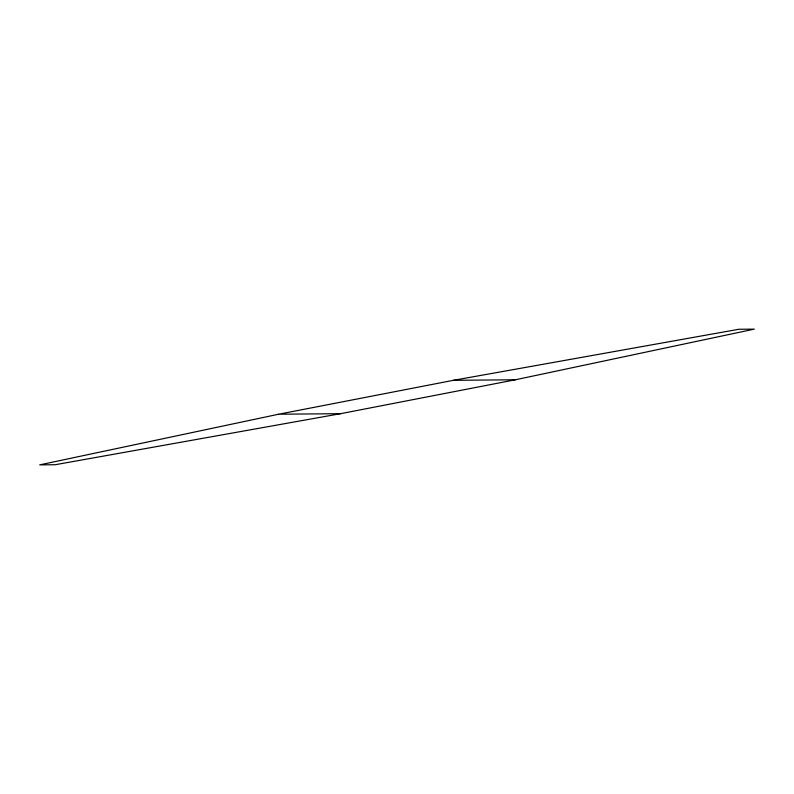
<?xml version="1.0" encoding="UTF-8"?>
<svg xmlns="http://www.w3.org/2000/svg" width="794" height="794" viewBox="0 0 794 794"><rect width="100%" height="100%" fill="white"/><g stroke="black" fill="none" stroke-linecap="round" stroke-linejoin="round"><path stroke-width="1.19" d="M278.585 414.23L39.7 464.867L55.213 464.728L340.646 413.674L515.415 379.77L754.3 329.133L738.787 329.272L453.354 380.326L278.585 414.23L340.646 413.674M453.354 380.326L515.415 379.77"/></g></svg>
